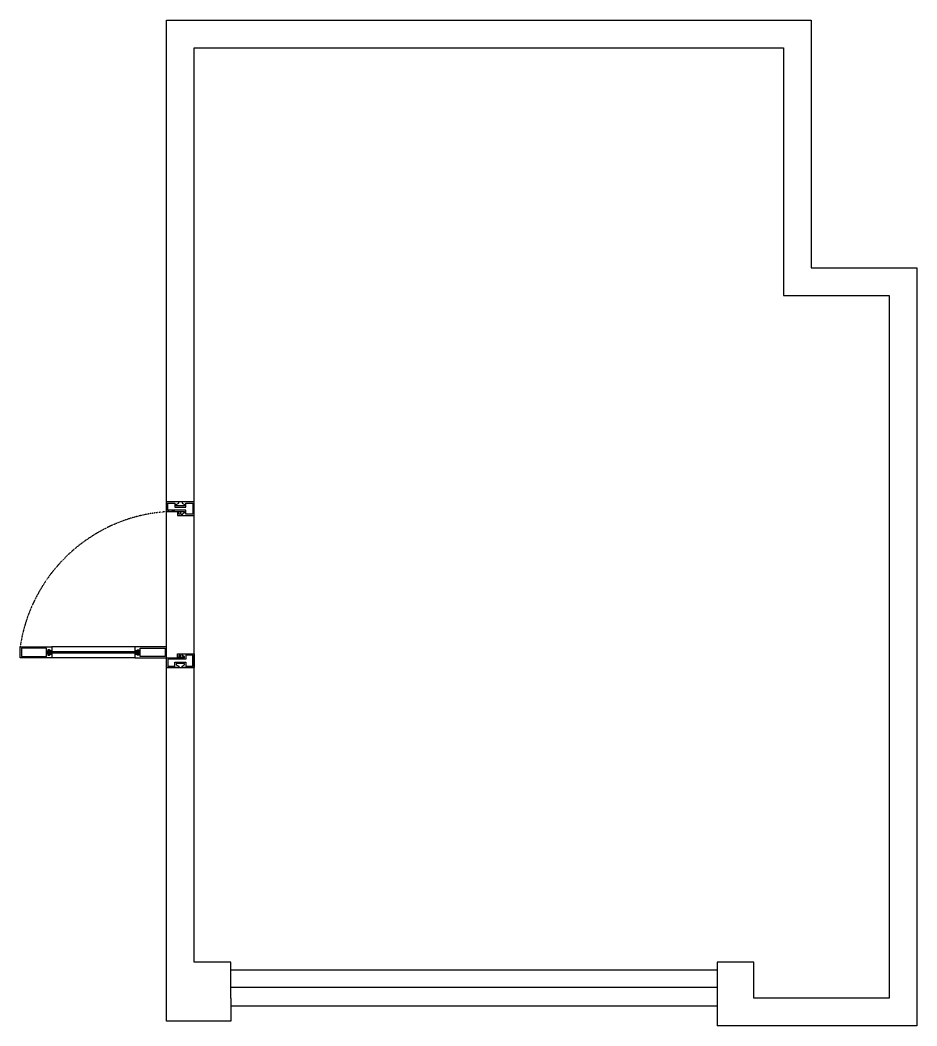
# Model space of a CAD drawing. Header units: millimetres. Extents: x -152054 to 94068, y -14280 to 91468.
# Drawn here: x -107854 to -102983, y 40445 to 45905 of the extents above; entities that cross this region are included whole.
import ezdxf

# ---------------------------------------------------------------- set-up
doc = ezdxf.new("R2010")
doc.units = ezdxf.units.MM
doc.linetypes.add('HIDDEN', pattern=[0.375, 0.25, -0.125])
doc.layers.add('ALM', color=120, linetype='Continuous')

msp = doc.modelspace()

# ---------------------------------------------------------------- hatches: boundary and pattern name
at = {"true_color": 0xed1f24}
h = msp.add_hatch(dxfattribs=at)
h.set_pattern_fill('ANSI31', color=240, scale=15, angle=-90)
h.set_pattern_definition([(315, (-110200.992, 49931.14), (33.67596, 33.67596), [])])
h.paths.add_polyline_path([(-106960.9, 42450.6), (-106974.3, 42457.3), (-106975.8, 42456.4), (-106962.4, 42449.7)])

# ---------------------------------------------------------------- linework, layer by layer
for points in [[(-107058.5, 40470), (-107058.5, 45905), (-103558.5, 45905), (-103558.5, 44560), (-102983.5, 44560), (-102983.5, 40445), (-104018.5, 40445)], [(-106908.5, 40790), (-106908.5, 45755), (-103708.5, 45755), (-103708.5, 44410), (-103133.5, 44410), (-103133.5, 40595), (-103868.5, 40595), (-103868.5, 40790), (-104068.5, 40790), (-104068.5, 40595)], [(-106908.5, 43290.3), (-107058.5, 43290.3)], [(-107058.2, 42390), (-106908.5, 42390)], [(-107033.5, 42390), (-106908.5, 42390)], [(-106708.5, 40595), (-106708.5, 40790), (-106908.5, 40790), (-106908.5, 40790)], [(-106708.5, 40749.5), (-104068.5, 40749.5)], [(-106708.5, 40654.5), (-104068.5, 40654.5)], [(-106708.5, 40595), (-106708.5, 40470)], [(-104068.5, 40595), (-104068.5, 40445)], [(-106708.5, 40554.5), (-104068.5, 40554.5)], [(-106708.5, 40470), (-107058.5, 40470)], [(-104018.5, 40445), (-104068.5, 40445)]]:
    msp.add_lwpolyline(points)
at = {"layer": 'ALM'}
for p, q in [((-107230.4, 42502.3), (-107681.5, 42502.3)), ((-107230.4, 42442.4), (-107681.5, 42442.4))]:
    msp.add_line(p, q, dxfattribs=at)
for points in [[(-106960.9, 43237.9), (-106960.9, 43229.7), (-106974.3, 43222.9), (-106974.3, 43215.4), (-106908.5, 43215.4), (-106908.5, 43290.3), (-106974.3, 43290.3), (-106974.3, 43282.8), (-106960.9, 43276.1), (-106960.9, 43268.6), (-106983.3, 43268.6), (-107005.8, 43268.6), (-107005.8, 43276.1), (-106992.3, 43282.8), (-106992.3, 43290.3), (-107058.2, 43290.3), (-107058.2, 43237.9)], [(-107050.7, 43245.4), (-107050.7, 43282.8), (-107013.3, 43282.8), (-107013.3, 43261.1), (-106983.3, 43261.1), (-106953.4, 43261.1), (-106953.4, 43282.8), (-106915.9, 43282.8), (-106915.9, 43222.9), (-106953.4, 43222.9), (-106953.4, 43245.4)], [(-106975.8, 43215.4), (-106975.8, 43223.8), (-106962.4, 43230.6), (-106962.4, 43236.4), (-106983.3, 43236.4), (-106983.3, 43222.9), (-106990.8, 43222.9), (-106990.8, 43236.4), (-106998.3, 43236.4), (-106998.3, 43215.4)], [(-107681.5, 42481.3), (-107689, 42481.3), (-107695.7, 42487.3), (-107703.2, 42487.3), (-107703.2, 42457.3), (-107695.7, 42457.3), (-107689, 42463.3), (-107681.5, 42463.3), (-107681.5, 42442.4), (-107853.7, 42442.4), (-107853.7, 42449.9), (-107853.7, 42449.9), (-107853.7, 42494.8), (-107853.7, 42494.8), (-107853.7, 42502.3), (-107681.5, 42502.3)], [(-107710.7, 42494.8), (-107846.2, 42494.8), (-107846.2, 42449.9), (-107710.7, 42449.9)], [(-107230.4, 42481.3), (-107222.9, 42481.3), (-107216.2, 42487.3), (-107208.7, 42487.3), (-107208.7, 42457.3), (-107216.2, 42457.3), (-107222.9, 42463.3), (-107230.4, 42463.3), (-107230.4, 42442.4), (-107058.2, 42442.4), (-107058.2, 42449.9), (-107058.2, 42449.9), (-107058.2, 42494.8), (-107058.2, 42494.8), (-107058.2, 42502.3), (-107230.4, 42502.3)], [(-107201.2, 42494.8), (-107065.7, 42494.8), (-107065.7, 42449.9), (-107201.2, 42449.9)], [(-106960.9, 42442.4), (-106960.9, 42450.6), (-106974.3, 42457.3), (-106974.3, 42464.8), (-106908.5, 42464.8), (-106908.5, 42390), (-106974.3, 42390), (-106974.3, 42397.4), (-106960.9, 42404.2), (-106960.9, 42411.7), (-106983.3, 42411.7), (-107005.8, 42411.7), (-107005.8, 42404.2), (-106992.3, 42397.4), (-106992.3, 42390), (-107058.2, 42390), (-107058.2, 42442.4)], [(-107050.7, 42434.9), (-107050.7, 42397.4), (-107013.3, 42397.4), (-107013.3, 42419.2), (-106983.3, 42419.2), (-106953.4, 42419.2), (-106953.4, 42397.4), (-106915.9, 42397.4), (-106915.9, 42457.3), (-106953.4, 42457.3), (-106953.4, 42434.9)], [(-106975.8, 42464.8), (-106975.8, 42456.4), (-106962.4, 42449.7), (-106962.4, 42443.9), (-106983.3, 42443.9), (-106983.3, 42457.3), (-106990.8, 42457.3), (-106990.8, 42443.9), (-106998.3, 42443.9), (-106998.3, 42464.8)]]:
    msp.add_lwpolyline(points, close=True, dxfattribs=at)
at = {"layer": 'ALM', "color": 251}
for points in [[(-107681.5, 42475.3), (-107697.2, 42475.3), (-107697.2, 42469.3), (-107681.5, 42469.3), (-107681.5, 42463.3), (-107703.2, 42463.3), (-107703.2, 42481.3), (-107681.5, 42481.3)], [(-107230.4, 42475.3), (-107214.7, 42475.3), (-107214.7, 42469.3), (-107230.4, 42469.3), (-107230.4, 42463.3), (-107208.7, 42463.3), (-107208.7, 42481.3), (-107230.4, 42481.3)], [(-107697.2, 42469.3), (-107214.7, 42469.3), (-107214.7, 42475.3), (-107697.2, 42475.3)]]:
    msp.add_lwpolyline(points, close=True, dxfattribs=at)
at = {"layer": 'ALM', "color": 251, "linetype": 'HIDDEN', "ltscale": 0.35}
msp.add_arc((-107001.1, 42376), 861.9, 89.8287, 171.5777, dxfattribs=at)

doc.saveas('drawing.dxf')
